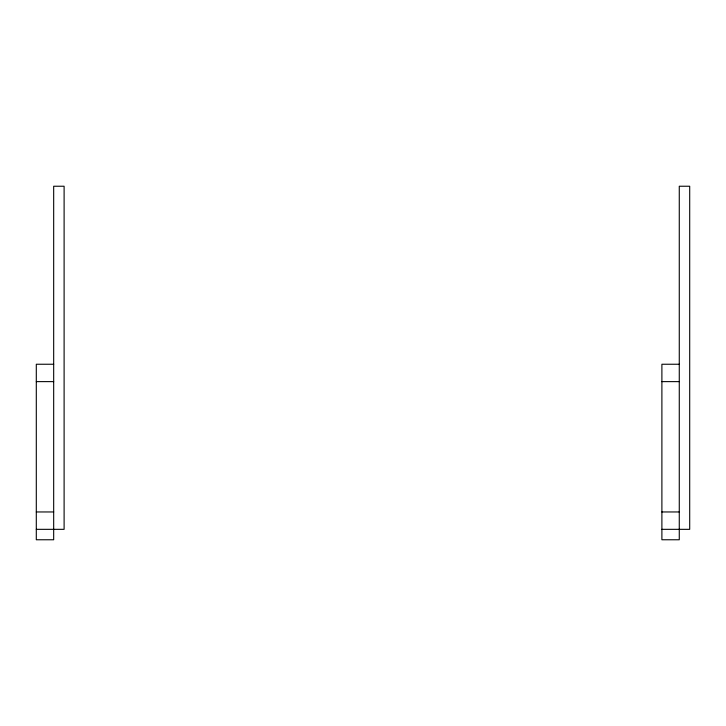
<?xml version="1.0" encoding="UTF-8"?>
<svg xmlns="http://www.w3.org/2000/svg" width="726" height="726" viewBox="0 0 726 726"><rect width="100%" height="100%" fill="white"/><g stroke="black" fill="none" stroke-linecap="round" stroke-linejoin="round"><path stroke-width="1.09" d="M53.679 364.243L36.3 364.243L36.3 539.763L53.679 539.763L53.679 186.237L64.106 186.237L64.106 529.336L36.3 529.336M679.273 364.243L661.894 364.243L661.894 539.763L679.273 539.763L679.273 186.237L689.7 186.237L689.7 529.336L661.894 529.336M36.3 381.622L53.679 381.622M661.894 381.622L679.273 381.622M36.3 511.957L53.679 511.957M661.894 511.957L679.273 511.957"/></g></svg>
